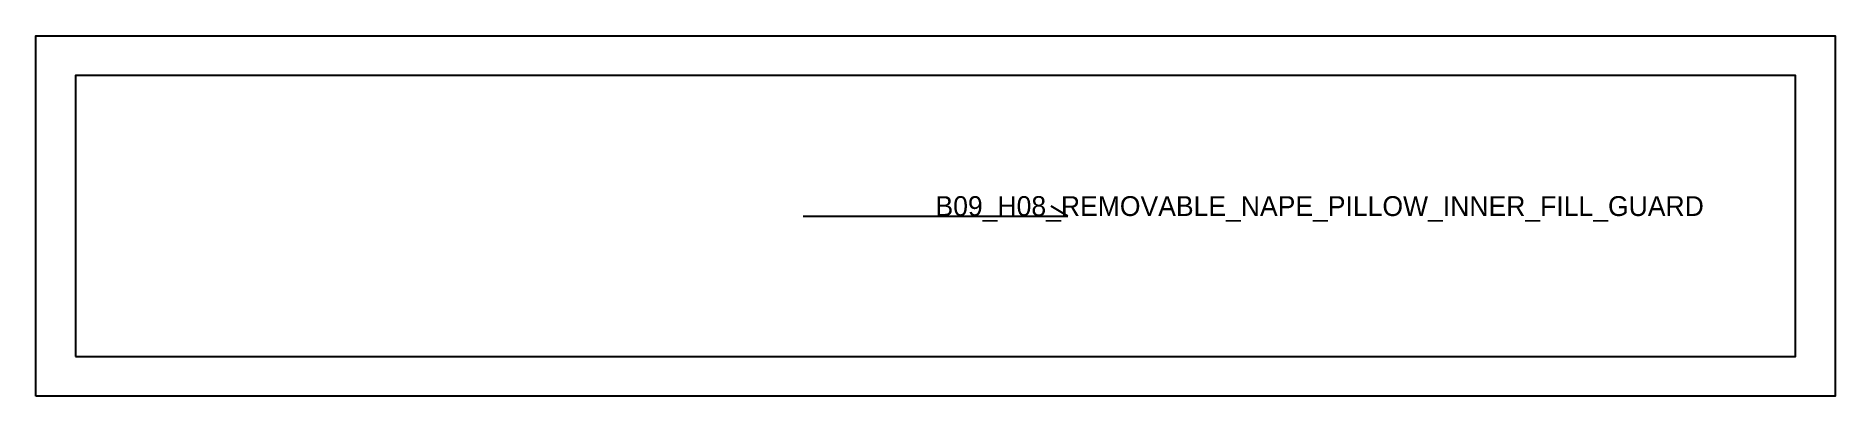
# Model space of a CAD drawing. Header units: millimetres. Extents: x -12 to 532, y -12 to 97.
import ezdxf

# ---------------------------------------------------------------- set-up
doc = ezdxf.new("R2010")
doc.units = ezdxf.units.MM
for name, color, linetype in [('CUT', 1, 'Continuous'), ('GRAIN', 3, 'Continuous'), ('LABEL', 7, 'Continuous'), ('SEW', 5, 'Continuous')]:
    doc.layers.add(name, color=color, linetype=linetype)

msp = doc.modelspace()

# ---------------------------------------------------------------- linework, layer by layer
at = {"layer": 'CUT'}
msp.add_lwpolyline([(-12, -12), (-12, 97), (532, 97), (532, -12), (-12, -12)], close=True, dxfattribs=at)
at = {"layer": 'GRAIN'}
for p, q in [((300, 42.5), (295, 45.5)), ((220, 42.5), (300, 42.5))]:
    msp.add_line(p, q, dxfattribs=at)
at = {"layer": 'SEW'}
msp.add_lwpolyline([(0, 0), (520, 0), (520, 85), (0, 85)], close=True, dxfattribs=at)

# ---------------------------------------------------------------- texts
at = {"layer": 'LABEL'}
msp.add_text('B09_H08_REMOVABLE_NAPE_PILLOW_INNER_FILL_GUARD', height=6, dxfattribs=at).set_placement((260, 42.5))

doc.saveas('drawing.dxf')
